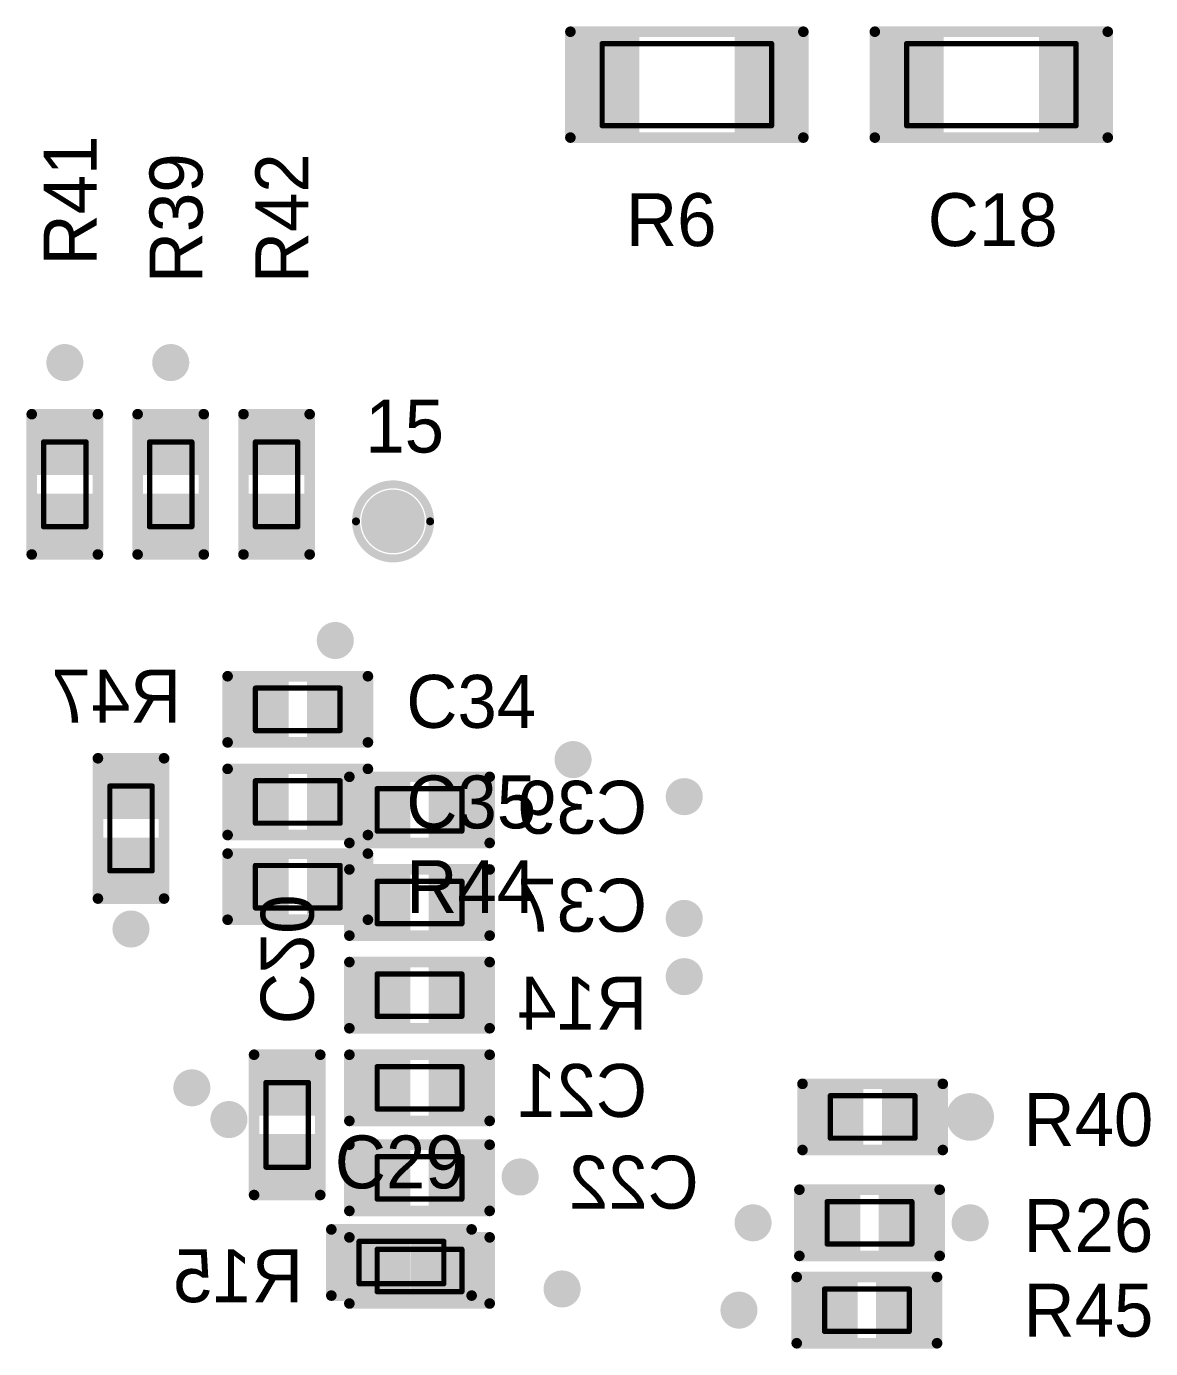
# Model space of a CAD drawing. Header units: millimetres. Extents: x 401 to 511, y 209 to 411.
# Drawn here: x 441.63 to 462.86, y 302.32 to 327.3 of the extents above; entities that cross this region are included whole.
import ezdxf

# ---------------------------------------------------------------- set-up
doc = ezdxf.new("R2010")
doc.units = ezdxf.units.MM
for name, color, linetype in [('BottomOverlay', 54, 'Continuous'), ('BottomSolder', 6, 'Continuous'), ('Mechanical1', 6, 'Continuous'), ('Mechanical2', 216, 'Continuous'), ('MultiLayer', 9, 'Continuous'), ('TopOverlay', 2, 'Continuous'), ('TopSolder', 216, 'Continuous')]:
    doc.layers.add(name, color=color, linetype=linetype)

msp = doc.modelspace()

# ---------------------------------------------------------------- linework, layer by layer
at = {"layer": 'BottomOverlay', "const_width": 0.2}
for points in [[(442.975, 313.473), (444.225, 313.473)], [(442.975, 310.823), (442.975, 313.473)], [(444.225, 310.823), (444.225, 313.473)], [(447.725, 313.123), (450.375, 313.123)], [(447.725, 311.873), (447.725, 313.123)], [(450.375, 311.873), (450.375, 313.123)], [(447.725, 311.873), (450.375, 311.873)], [(447.725, 311.373), (450.375, 311.373)], [(447.725, 310.123), (447.725, 311.373)], [(450.375, 310.123), (450.375, 311.373)], [(442.975, 310.823), (444.225, 310.823)], [(447.725, 310.123), (450.375, 310.123)], [(447.725, 308.373), (447.725, 309.623)], [(447.725, 309.623), (450.375, 309.623)], [(450.375, 308.373), (450.375, 309.623)], [(447.725, 308.373), (450.375, 308.373)], [(445.925, 305.223), (445.925, 307.873)], [(445.925, 307.873), (447.175, 307.873)], [(447.175, 305.223), (447.175, 307.873)], [(447.725, 307.873), (450.375, 307.873)], [(447.725, 306.623), (447.725, 307.873)], [(450.375, 306.623), (450.375, 307.873)], [(447.725, 306.623), (450.375, 306.623)], [(447.725, 306.173), (450.375, 306.173)], [(447.725, 304.923), (447.725, 306.173)], [(450.375, 304.923), (450.375, 306.173)], [(445.925, 305.223), (447.175, 305.223)], [(447.725, 304.923), (450.375, 304.923)], [(447.725, 303.173), (447.725, 304.423)], [(447.725, 304.423), (450.375, 304.423)], [(450.375, 303.173), (450.375, 304.423)], [(447.725, 303.173), (450.375, 303.173)]]:
    msp.add_lwpolyline(points, dxfattribs=at)
at = {"layer": 'BottomOverlay', "const_width": 0.1}
for points in [[(442.925, 313.473, 1), (443.025, 313.473, 1)], [(442.925, 313.473, 1), (443.025, 313.473, 1)], [(444.175, 313.473, 1), (444.275, 313.473, 1)], [(444.175, 313.473, 1), (444.275, 313.473, 1)], [(447.675, 313.123, 1), (447.775, 313.123, 1)], [(447.675, 313.123, 1), (447.775, 313.123, 1)], [(450.325, 313.123, 1), (450.425, 313.123, 1)], [(450.325, 313.123, 1), (450.425, 313.123, 1)], [(447.675, 311.873, 1), (447.775, 311.873, 1)], [(447.675, 311.873, 1), (447.775, 311.873, 1)], [(450.325, 311.873, 1), (450.425, 311.873, 1)], [(450.325, 311.873, 1), (450.425, 311.873, 1)], [(447.675, 311.373, 1), (447.775, 311.373, 1)], [(447.675, 311.373, 1), (447.775, 311.373, 1)], [(450.325, 311.373, 1), (450.425, 311.373, 1)], [(450.325, 311.373, 1), (450.425, 311.373, 1)], [(442.925, 310.823, 1), (443.025, 310.823, 1)], [(442.925, 310.823, 1), (443.025, 310.823, 1)], [(444.175, 310.823, 1), (444.275, 310.823, 1)], [(444.175, 310.823, 1), (444.275, 310.823, 1)], [(447.675, 310.123, 1), (447.775, 310.123, 1)], [(447.675, 310.123, 1), (447.775, 310.123, 1)], [(450.325, 310.123, 1), (450.425, 310.123, 1)], [(450.325, 310.123, 1), (450.425, 310.123, 1)], [(447.675, 309.623, 1), (447.775, 309.623, 1)], [(447.675, 309.623, 1), (447.775, 309.623, 1)], [(450.325, 309.623, 1), (450.425, 309.623, 1)], [(450.325, 309.623, 1), (450.425, 309.623, 1)], [(447.675, 308.373, 1), (447.775, 308.373, 1)], [(447.675, 308.373, 1), (447.775, 308.373, 1)], [(450.325, 308.373, 1), (450.425, 308.373, 1)], [(450.325, 308.373, 1), (450.425, 308.373, 1)], [(445.875, 307.873, 1), (445.975, 307.873, 1)], [(445.875, 307.873, 1), (445.975, 307.873, 1)], [(447.125, 307.873, 1), (447.225, 307.873, 1)], [(447.125, 307.873, 1), (447.225, 307.873, 1)], [(447.675, 307.873, 1), (447.775, 307.873, 1)], [(447.675, 307.873, 1), (447.775, 307.873, 1)], [(450.325, 307.873, 1), (450.425, 307.873, 1)], [(450.325, 307.873, 1), (450.425, 307.873, 1)], [(447.675, 306.623, 1), (447.775, 306.623, 1)], [(447.675, 306.623, 1), (447.775, 306.623, 1)], [(450.325, 306.623, 1), (450.425, 306.623, 1)], [(450.325, 306.623, 1), (450.425, 306.623, 1)], [(447.675, 306.173, 1), (447.775, 306.173, 1)], [(447.675, 306.173, 1), (447.775, 306.173, 1)], [(450.325, 306.173, 1), (450.425, 306.173, 1)], [(450.325, 306.173, 1), (450.425, 306.173, 1)], [(445.875, 305.223, 1), (445.975, 305.223, 1)], [(445.875, 305.223, 1), (445.975, 305.223, 1)], [(447.125, 305.223, 1), (447.225, 305.223, 1)], [(447.125, 305.223, 1), (447.225, 305.223, 1)], [(447.675, 304.923, 1), (447.775, 304.923, 1)], [(447.675, 304.923, 1), (447.775, 304.923, 1)], [(450.325, 304.923, 1), (450.425, 304.923, 1)], [(450.325, 304.923, 1), (450.425, 304.923, 1)], [(447.675, 304.423, 1), (447.775, 304.423, 1)], [(447.675, 304.423, 1), (447.775, 304.423, 1)], [(450.325, 304.423, 1), (450.425, 304.423, 1)], [(450.325, 304.423, 1), (450.425, 304.423, 1)], [(447.675, 303.173, 1), (447.775, 303.173, 1)], [(447.675, 303.173, 1), (447.775, 303.173, 1)], [(450.325, 303.173, 1), (450.425, 303.173, 1)], [(450.325, 303.173, 1), (450.425, 303.173, 1)]]:
    msp.add_lwpolyline(points, format="xyb", close=True, dxfattribs=at)
at = {"layer": 'BottomSolder'}
for points, const_width in [([(442.175, 320.948, 1), (442.525, 320.948, 1)], 0.35), ([(444.175, 320.948, 1), (444.525, 320.948, 1)], 0.35), ([(447.284, 315.698, 1), (447.634, 315.698, 1)], 0.35), ([(451.775, 313.448, 1), (452.125, 313.448, 1)], 0.35), ([(453.875, 312.748, 1), (454.225, 312.748, 1)], 0.35), ([(453.875, 310.448, 1), (454.225, 310.448, 1)], 0.35), ([(443.425, 310.248, 1), (443.775, 310.248, 1)], 0.35), ([(453.875, 309.348, 1), (454.225, 309.348, 1)], 0.35), ([(444.575, 307.248, 1), (444.925, 307.248, 1)], 0.35), ([(445.275, 306.648, 1), (445.625, 306.648, 1)], 0.35), ([(459.225, 306.698, 1), (459.675, 306.698, 1)], 0.45), ([(450.775, 305.564, 1), (451.125, 305.564, 1)], 0.35), ([(455.175, 304.698, 1), (455.525, 304.698, 1)], 0.35), ([(459.275, 304.698, 1), (459.625, 304.698, 1)], 0.35), ([(451.568, 303.448, 1), (451.918, 303.448, 1)], 0.35), ([(454.909, 303.048, 1), (455.259, 303.048, 1)], 0.35)]:
    msp.add_lwpolyline(points, format="xyb", close=True, dxfattribs=dict(at, const_width=const_width))
for points in [[(444.125, 313.373), (443.075, 313.373), (444.125, 312.323), (443.075, 312.323)], [(448.875, 311.973), (448.875, 313.023), (447.825, 311.973), (447.825, 313.023)], [(450.275, 311.973), (450.275, 313.023), (449.225, 311.973), (449.225, 313.023)], [(444.125, 311.973), (443.075, 311.973), (444.125, 310.923), (443.075, 310.923)], [(448.875, 310.223), (448.875, 311.273), (447.825, 310.223), (447.825, 311.273)], [(450.275, 310.223), (450.275, 311.273), (449.225, 310.223), (449.225, 311.273)], [(448.875, 308.473), (448.875, 309.523), (447.825, 308.473), (447.825, 309.523)], [(450.275, 308.473), (450.275, 309.523), (449.225, 308.473), (449.225, 309.523)], [(446.025, 306.723), (447.075, 306.723), (446.025, 307.773), (447.075, 307.773)], [(447.825, 307.773), (447.825, 306.723), (448.875, 307.773), (448.875, 306.723)], [(449.225, 307.773), (449.225, 306.723), (450.275, 307.773), (450.275, 306.723)], [(446.025, 305.323), (447.075, 305.323), (446.025, 306.373), (447.075, 306.373)], [(447.825, 306.073), (447.825, 305.023), (448.875, 306.073), (448.875, 305.023)], [(449.225, 306.073), (449.225, 305.023), (450.275, 306.073), (450.275, 305.023)], [(448.875, 303.273), (448.875, 304.323), (447.825, 303.273), (447.825, 304.323)], [(450.275, 303.273), (450.275, 304.323), (449.225, 303.273), (449.225, 304.323)]]:
    msp.add_solid(points, dxfattribs=at)
at = {"layer": 'Mechanical1', "const_width": 0.1}
for points in [[(452.5, 326.973), (455.7, 326.973)], [(452.5, 325.423), (452.5, 326.973)], [(455.7, 325.423), (455.7, 326.973)], [(458.25, 325.423), (458.25, 326.973)], [(458.25, 326.973), (461.45, 326.973)], [(461.45, 325.423), (461.45, 326.973)], [(452.5, 325.423), (455.7, 325.423)], [(458.25, 325.423), (461.45, 325.423)], [(441.95, 319.448), (442.75, 319.448)], [(441.95, 317.848), (441.95, 319.448)], [(442.75, 317.848), (442.75, 319.448)], [(443.95, 319.448), (444.75, 319.448)], [(443.95, 317.848), (443.95, 319.448)], [(444.75, 317.848), (444.75, 319.448)], [(445.95, 319.448), (446.75, 319.448)], [(445.95, 317.848), (445.95, 319.448)], [(446.75, 317.848), (446.75, 319.448)], [(441.95, 317.848), (442.75, 317.848)], [(443.95, 317.848), (444.75, 317.848)], [(445.95, 317.848), (446.75, 317.848)], [(445.95, 314.798), (447.55, 314.798)], [(445.95, 313.997), (445.95, 314.798)], [(447.55, 313.997), (447.55, 314.798)], [(445.95, 313.997), (447.55, 313.997)], [(445.95, 313.048), (447.55, 313.048)], [(445.95, 312.247), (445.95, 313.048)], [(447.55, 312.247), (447.55, 313.048)], [(445.95, 312.247), (447.55, 312.247)], [(445.95, 310.647), (445.95, 311.448)], [(445.95, 311.448), (447.55, 311.448)], [(447.55, 310.647), (447.55, 311.448)], [(445.95, 310.647), (447.55, 310.647)], [(456.809, 306.297), (456.809, 307.098)], [(456.809, 307.098), (458.409, 307.098)], [(458.409, 306.297), (458.409, 307.098)], [(456.809, 306.297), (458.409, 306.297)], [(456.75, 304.298), (456.75, 305.098)], [(456.75, 305.098), (458.35, 305.098)], [(458.35, 304.298), (458.35, 305.098)], [(447.909, 304.348), (449.509, 304.348)], [(447.909, 303.547), (447.909, 304.348)], [(449.509, 303.547), (449.509, 304.348)], [(456.75, 304.298), (458.35, 304.298)], [(447.909, 303.547), (449.509, 303.547)], [(456.7, 302.647), (456.7, 303.448)], [(456.7, 303.448), (458.3, 303.448)], [(458.3, 302.647), (458.3, 303.448)], [(456.7, 302.647), (458.3, 302.647)]]:
    msp.add_lwpolyline(points, dxfattribs=at)
at = {"layer": 'Mechanical1', "const_width": 0.05}
for points in [[(452.475, 326.973, 1), (452.525, 326.973, 1)], [(452.475, 326.973, 1), (452.525, 326.973, 1)], [(455.675, 326.973, 1), (455.725, 326.973, 1)], [(455.675, 326.973, 1), (455.725, 326.973, 1)], [(458.225, 326.973, 1), (458.275, 326.973, 1)], [(458.225, 326.973, 1), (458.275, 326.973, 1)], [(461.425, 326.973, 1), (461.475, 326.973, 1)], [(461.425, 326.973, 1), (461.475, 326.973, 1)], [(452.475, 325.423, 1), (452.525, 325.423, 1)], [(452.475, 325.423, 1), (452.525, 325.423, 1)], [(455.675, 325.423, 1), (455.725, 325.423, 1)], [(455.675, 325.423, 1), (455.725, 325.423, 1)], [(458.225, 325.423, 1), (458.275, 325.423, 1)], [(458.225, 325.423, 1), (458.275, 325.423, 1)], [(461.425, 325.423, 1), (461.475, 325.423, 1)], [(461.425, 325.423, 1), (461.475, 325.423, 1)], [(441.925, 319.448, 1), (441.975, 319.448, 1)], [(441.925, 319.448, 1), (441.975, 319.448, 1)], [(442.725, 319.448, 1), (442.775, 319.448, 1)], [(442.725, 319.448, 1), (442.775, 319.448, 1)], [(443.925, 319.448, 1), (443.975, 319.448, 1)], [(443.925, 319.448, 1), (443.975, 319.448, 1)], [(444.725, 319.448, 1), (444.775, 319.448, 1)], [(444.725, 319.448, 1), (444.775, 319.448, 1)], [(445.925, 319.448, 1), (445.975, 319.448, 1)], [(445.925, 319.448, 1), (445.975, 319.448, 1)], [(446.725, 319.448, 1), (446.775, 319.448, 1)], [(446.725, 319.448, 1), (446.775, 319.448, 1)], [(441.925, 317.848, 1), (441.975, 317.848, 1)], [(441.925, 317.848, 1), (441.975, 317.848, 1)], [(442.725, 317.848, 1), (442.775, 317.848, 1)], [(442.725, 317.848, 1), (442.775, 317.848, 1)], [(443.925, 317.848, 1), (443.975, 317.848, 1)], [(443.925, 317.848, 1), (443.975, 317.848, 1)], [(444.725, 317.848, 1), (444.775, 317.848, 1)], [(444.725, 317.848, 1), (444.775, 317.848, 1)], [(445.925, 317.848, 1), (445.975, 317.848, 1)], [(445.925, 317.848, 1), (445.975, 317.848, 1)], [(446.725, 317.848, 1), (446.775, 317.848, 1)], [(446.725, 317.848, 1), (446.775, 317.848, 1)], [(445.925, 314.798, 1), (445.975, 314.798, 1)], [(445.925, 314.798, 1), (445.975, 314.798, 1)], [(447.525, 314.798, 1), (447.575, 314.798, 1)], [(447.525, 314.798, 1), (447.575, 314.798, 1)], [(445.925, 313.997, 1), (445.975, 313.997, 1)], [(445.925, 313.997, 1), (445.975, 313.997, 1)], [(447.525, 313.997, 1), (447.575, 313.997, 1)], [(447.525, 313.997, 1), (447.575, 313.997, 1)], [(445.925, 313.048, 1), (445.975, 313.048, 1)], [(445.925, 313.048, 1), (445.975, 313.048, 1)], [(447.525, 313.048, 1), (447.575, 313.048, 1)], [(447.525, 313.048, 1), (447.575, 313.048, 1)], [(445.925, 312.247, 1), (445.975, 312.247, 1)], [(445.925, 312.247, 1), (445.975, 312.247, 1)], [(447.525, 312.247, 1), (447.575, 312.247, 1)], [(447.525, 312.247, 1), (447.575, 312.247, 1)], [(445.925, 311.448, 1), (445.975, 311.448, 1)], [(445.925, 311.448, 1), (445.975, 311.448, 1)], [(447.525, 311.448, 1), (447.575, 311.448, 1)], [(447.525, 311.448, 1), (447.575, 311.448, 1)], [(445.925, 310.647, 1), (445.975, 310.647, 1)], [(445.925, 310.647, 1), (445.975, 310.647, 1)], [(447.525, 310.647, 1), (447.575, 310.647, 1)], [(447.525, 310.647, 1), (447.575, 310.647, 1)], [(456.784, 307.098, 1), (456.834, 307.098, 1)], [(456.784, 307.098, 1), (456.834, 307.098, 1)], [(458.384, 307.098, 1), (458.434, 307.098, 1)], [(458.384, 307.098, 1), (458.434, 307.098, 1)], [(456.784, 306.297, 1), (456.834, 306.297, 1)], [(456.784, 306.297, 1), (456.834, 306.297, 1)], [(458.384, 306.297, 1), (458.434, 306.297, 1)], [(458.384, 306.297, 1), (458.434, 306.297, 1)], [(456.725, 305.098, 1), (456.775, 305.098, 1)], [(456.725, 305.098, 1), (456.775, 305.098, 1)], [(458.325, 305.098, 1), (458.375, 305.098, 1)], [(458.325, 305.098, 1), (458.375, 305.098, 1)], [(447.884, 304.348, 1), (447.934, 304.348, 1)], [(447.884, 304.348, 1), (447.934, 304.348, 1)], [(449.484, 304.348, 1), (449.534, 304.348, 1)], [(449.484, 304.348, 1), (449.534, 304.348, 1)], [(456.725, 304.298, 1), (456.775, 304.298, 1)], [(456.725, 304.298, 1), (456.775, 304.298, 1)], [(458.325, 304.298, 1), (458.375, 304.298, 1)], [(458.325, 304.298, 1), (458.375, 304.298, 1)], [(447.884, 303.547, 1), (447.934, 303.547, 1)], [(447.884, 303.547, 1), (447.934, 303.547, 1)], [(449.484, 303.547, 1), (449.534, 303.547, 1)], [(449.484, 303.547, 1), (449.534, 303.547, 1)], [(456.675, 303.448, 1), (456.725, 303.448, 1)], [(456.675, 303.448, 1), (456.725, 303.448, 1)], [(458.275, 303.448, 1), (458.325, 303.448, 1)], [(458.275, 303.448, 1), (458.325, 303.448, 1)], [(456.675, 302.647, 1), (456.725, 302.647, 1)], [(456.675, 302.647, 1), (456.725, 302.647, 1)], [(458.275, 302.647, 1), (458.325, 302.647, 1)], [(458.275, 302.647, 1), (458.325, 302.647, 1)]]:
    msp.add_lwpolyline(points, format="xyb", close=True, dxfattribs=at)
at = {"layer": 'Mechanical2', "const_width": 0.1}
for points in [[(443.2, 312.948), (444, 312.948)], [(443.2, 311.348), (443.2, 312.948)], [(444, 311.348), (444, 312.948)], [(448.25, 312.898), (449.85, 312.898)], [(448.25, 312.098), (448.25, 312.898)], [(449.85, 312.098), (449.85, 312.898)], [(448.25, 312.098), (449.85, 312.098)], [(443.2, 311.348), (444, 311.348)], [(448.25, 311.148), (449.85, 311.148)], [(448.25, 310.348), (448.25, 311.148)], [(449.85, 310.348), (449.85, 311.148)], [(448.25, 310.348), (449.85, 310.348)], [(448.25, 308.598), (448.25, 309.398)], [(448.25, 309.398), (449.85, 309.398)], [(449.85, 308.598), (449.85, 309.398)], [(448.25, 308.598), (449.85, 308.598)], [(448.25, 307.648), (449.85, 307.648)], [(448.25, 306.847), (448.25, 307.648)], [(449.85, 306.847), (449.85, 307.648)], [(446.15, 305.748), (446.15, 307.348)], [(446.15, 307.348), (446.95, 307.348)], [(446.95, 305.748), (446.95, 307.348)], [(448.25, 306.847), (449.85, 306.847)], [(448.25, 305.948), (449.85, 305.948)], [(448.25, 305.147), (448.25, 305.948)], [(449.85, 305.147), (449.85, 305.948)], [(446.15, 305.748), (446.95, 305.748)], [(448.25, 305.147), (449.85, 305.147)], [(448.25, 303.398), (448.25, 304.198)], [(448.25, 304.198), (449.85, 304.198)], [(449.85, 303.398), (449.85, 304.198)], [(448.25, 303.398), (449.85, 303.398)]]:
    msp.add_lwpolyline(points, dxfattribs=at)
at = {"layer": 'Mechanical2', "const_width": 0.05}
for points in [[(443.175, 312.948, 1), (443.225, 312.948, 1)], [(443.175, 312.948, 1), (443.225, 312.948, 1)], [(443.975, 312.948, 1), (444.025, 312.948, 1)], [(443.975, 312.948, 1), (444.025, 312.948, 1)], [(448.225, 312.898, 1), (448.275, 312.898, 1)], [(448.225, 312.898, 1), (448.275, 312.898, 1)], [(449.825, 312.898, 1), (449.875, 312.898, 1)], [(449.825, 312.898, 1), (449.875, 312.898, 1)], [(448.225, 312.098, 1), (448.275, 312.098, 1)], [(448.225, 312.098, 1), (448.275, 312.098, 1)], [(449.825, 312.098, 1), (449.875, 312.098, 1)], [(449.825, 312.098, 1), (449.875, 312.098, 1)], [(443.175, 311.348, 1), (443.225, 311.348, 1)], [(443.175, 311.348, 1), (443.225, 311.348, 1)], [(443.975, 311.348, 1), (444.025, 311.348, 1)], [(443.975, 311.348, 1), (444.025, 311.348, 1)], [(448.225, 311.148, 1), (448.275, 311.148, 1)], [(448.225, 311.148, 1), (448.275, 311.148, 1)], [(449.825, 311.148, 1), (449.875, 311.148, 1)], [(449.825, 311.148, 1), (449.875, 311.148, 1)], [(448.225, 310.348, 1), (448.275, 310.348, 1)], [(448.225, 310.348, 1), (448.275, 310.348, 1)], [(449.825, 310.348, 1), (449.875, 310.348, 1)], [(449.825, 310.348, 1), (449.875, 310.348, 1)], [(448.225, 309.398, 1), (448.275, 309.398, 1)], [(448.225, 309.398, 1), (448.275, 309.398, 1)], [(449.825, 309.398, 1), (449.875, 309.398, 1)], [(449.825, 309.398, 1), (449.875, 309.398, 1)], [(448.225, 308.598, 1), (448.275, 308.598, 1)], [(448.225, 308.598, 1), (448.275, 308.598, 1)], [(449.825, 308.598, 1), (449.875, 308.598, 1)], [(449.825, 308.598, 1), (449.875, 308.598, 1)], [(448.225, 307.648, 1), (448.275, 307.648, 1)], [(448.225, 307.648, 1), (448.275, 307.648, 1)], [(449.825, 307.648, 1), (449.875, 307.648, 1)], [(449.825, 307.648, 1), (449.875, 307.648, 1)], [(446.125, 307.348, 1), (446.175, 307.348, 1)], [(446.125, 307.348, 1), (446.175, 307.348, 1)], [(446.925, 307.348, 1), (446.975, 307.348, 1)], [(446.925, 307.348, 1), (446.975, 307.348, 1)], [(448.225, 306.847, 1), (448.275, 306.847, 1)], [(448.225, 306.847, 1), (448.275, 306.847, 1)], [(449.825, 306.847, 1), (449.875, 306.847, 1)], [(449.825, 306.847, 1), (449.875, 306.847, 1)], [(448.225, 305.948, 1), (448.275, 305.948, 1)], [(448.225, 305.948, 1), (448.275, 305.948, 1)], [(449.825, 305.948, 1), (449.875, 305.948, 1)], [(449.825, 305.948, 1), (449.875, 305.948, 1)], [(446.125, 305.748, 1), (446.175, 305.748, 1)], [(446.125, 305.748, 1), (446.175, 305.748, 1)], [(446.925, 305.748, 1), (446.975, 305.748, 1)], [(446.925, 305.748, 1), (446.975, 305.748, 1)], [(448.225, 305.147, 1), (448.275, 305.147, 1)], [(448.225, 305.147, 1), (448.275, 305.147, 1)], [(449.825, 305.147, 1), (449.875, 305.147, 1)], [(449.825, 305.147, 1), (449.875, 305.147, 1)], [(448.225, 304.198, 1), (448.275, 304.198, 1)], [(448.225, 304.198, 1), (448.275, 304.198, 1)], [(449.825, 304.198, 1), (449.875, 304.198, 1)], [(449.825, 304.198, 1), (449.875, 304.198, 1)], [(448.225, 303.398, 1), (448.275, 303.398, 1)], [(448.225, 303.398, 1), (448.275, 303.398, 1)], [(449.825, 303.398, 1), (449.875, 303.398, 1)], [(449.825, 303.398, 1), (449.875, 303.398, 1)]]:
    msp.add_lwpolyline(points, format="xyb", close=True, dxfattribs=at)
at = {"layer": 'MultiLayer', "const_width": 0.35}
for points in [[(442.175, 320.948, 1), (442.525, 320.948, 1)], [(444.175, 320.948, 1), (444.525, 320.948, 1)], [(447.284, 315.698, 1), (447.634, 315.698, 1)], [(451.775, 313.448, 1), (452.125, 313.448, 1)], [(453.875, 312.748, 1), (454.225, 312.748, 1)], [(453.875, 310.448, 1), (454.225, 310.448, 1)], [(443.425, 310.248, 1), (443.775, 310.248, 1)], [(453.875, 309.348, 1), (454.225, 309.348, 1)], [(444.575, 307.248, 1), (444.925, 307.248, 1)], [(445.275, 306.648, 1), (445.625, 306.648, 1)], [(459.275, 306.698, 1), (459.625, 306.698, 1)], [(450.775, 305.564, 1), (451.125, 305.564, 1)], [(455.175, 304.698, 1), (455.525, 304.698, 1)], [(459.275, 304.698, 1), (459.625, 304.698, 1)], [(451.568, 303.448, 1), (451.918, 303.448, 1)], [(454.909, 303.048, 1), (455.259, 303.048, 1)]]:
    msp.add_lwpolyline(points, format="xyb", close=True, dxfattribs=at)
at = {"layer": 'TopOverlay', "const_width": 0.2}
for points in [[(451.9, 327.198), (456.3, 327.198)], [(451.9, 325.198), (451.9, 327.198)], [(456.3, 325.198), (456.3, 327.198)], [(457.65, 325.198), (457.65, 327.198)], [(457.65, 327.198), (462.05, 327.198)], [(462.05, 325.198), (462.05, 327.198)], [(451.9, 325.198), (456.3, 325.198)], [(457.65, 325.198), (462.05, 325.198)], [(441.725, 319.973), (442.975, 319.973)], [(441.725, 317.323), (441.725, 319.973)], [(442.975, 317.323), (442.975, 319.973)], [(443.725, 319.973), (444.975, 319.973)], [(443.725, 317.323), (443.725, 319.973)], [(444.975, 317.323), (444.975, 319.973)], [(445.725, 319.973), (446.975, 319.973)], [(445.725, 317.323), (445.725, 319.973)], [(446.975, 317.323), (446.975, 319.973)], [(441.725, 317.323), (442.975, 317.323)], [(443.725, 317.323), (444.975, 317.323)], [(445.725, 317.323), (446.975, 317.323)], [(445.425, 315.023), (448.075, 315.023)], [(445.425, 313.773), (445.425, 315.023)], [(448.075, 313.773), (448.075, 315.023)], [(445.425, 313.773), (448.075, 313.773)], [(445.425, 313.273), (448.075, 313.273)], [(445.425, 312.023), (445.425, 313.273)], [(448.075, 312.023), (448.075, 313.273)], [(445.425, 312.023), (448.075, 312.023)], [(445.425, 310.423), (445.425, 311.673)], [(445.425, 311.673), (448.075, 311.673)], [(448.075, 310.423), (448.075, 311.673)], [(445.425, 310.423), (448.075, 310.423)], [(456.284, 306.073), (456.284, 307.323)], [(456.284, 307.323), (458.934, 307.323)], [(458.934, 306.073), (458.934, 307.323)], [(456.284, 306.073), (458.934, 306.073)], [(456.225, 304.073), (456.225, 305.323)], [(456.225, 305.323), (458.875, 305.323)], [(458.875, 304.073), (458.875, 305.323)], [(447.384, 304.573), (450.034, 304.573)], [(447.384, 303.323), (447.384, 304.573)], [(450.034, 303.323), (450.034, 304.573)], [(456.225, 304.073), (458.875, 304.073)], [(456.175, 302.423), (456.175, 303.673)], [(456.175, 303.673), (458.825, 303.673)], [(458.825, 302.423), (458.825, 303.673)], [(447.384, 303.323), (450.034, 303.323)], [(456.175, 302.423), (458.825, 302.423)]]:
    msp.add_lwpolyline(points, dxfattribs=at)
at = {"layer": 'TopOverlay'}
for points, const_width in [([(451.85, 327.198, 1), (451.95, 327.198, 1)], 0.1), ([(451.85, 327.198, 1), (451.95, 327.198, 1)], 0.1), ([(456.25, 327.198, 1), (456.35, 327.198, 1)], 0.1), ([(456.25, 327.198, 1), (456.35, 327.198, 1)], 0.1), ([(457.6, 327.198, 1), (457.7, 327.198, 1)], 0.1), ([(457.6, 327.198, 1), (457.7, 327.198, 1)], 0.1), ([(462, 327.198, 1), (462.1, 327.198, 1)], 0.1), ([(462, 327.198, 1), (462.1, 327.198, 1)], 0.1), ([(451.85, 325.198, 1), (451.95, 325.198, 1)], 0.1), ([(451.85, 325.198, 1), (451.95, 325.198, 1)], 0.1), ([(456.25, 325.198, 1), (456.35, 325.198, 1)], 0.1), ([(456.25, 325.198, 1), (456.35, 325.198, 1)], 0.1), ([(457.6, 325.198, 1), (457.7, 325.198, 1)], 0.1), ([(457.6, 325.198, 1), (457.7, 325.198, 1)], 0.1), ([(462, 325.198, 1), (462.1, 325.198, 1)], 0.1), ([(462, 325.198, 1), (462.1, 325.198, 1)], 0.1), ([(441.675, 319.973, 1), (441.775, 319.973, 1)], 0.1), ([(441.675, 319.973, 1), (441.775, 319.973, 1)], 0.1), ([(442.925, 319.973, 1), (443.025, 319.973, 1)], 0.1), ([(442.925, 319.973, 1), (443.025, 319.973, 1)], 0.1), ([(443.675, 319.973, 1), (443.775, 319.973, 1)], 0.1), ([(443.675, 319.973, 1), (443.775, 319.973, 1)], 0.1), ([(444.925, 319.973, 1), (445.025, 319.973, 1)], 0.1), ([(444.925, 319.973, 1), (445.025, 319.973, 1)], 0.1), ([(445.675, 319.973, 1), (445.775, 319.973, 1)], 0.1), ([(445.675, 319.973, 1), (445.775, 319.973, 1)], 0.1), ([(446.925, 319.973, 1), (447.025, 319.973, 1)], 0.1), ([(446.925, 319.973, 1), (447.025, 319.973, 1)], 0.1), ([(449.25, 317.948, 1), (447.85, 317.948, 1)], 0.15), ([(447.812, 317.948, 1), (447.887, 317.948, 1)], 0.075), ([(449.213, 317.948, 1), (449.288, 317.948, 1)], 0.075), ([(441.675, 317.323, 1), (441.775, 317.323, 1)], 0.1), ([(441.675, 317.323, 1), (441.775, 317.323, 1)], 0.1), ([(442.925, 317.323, 1), (443.025, 317.323, 1)], 0.1), ([(442.925, 317.323, 1), (443.025, 317.323, 1)], 0.1), ([(443.675, 317.323, 1), (443.775, 317.323, 1)], 0.1), ([(443.675, 317.323, 1), (443.775, 317.323, 1)], 0.1), ([(444.925, 317.323, 1), (445.025, 317.323, 1)], 0.1), ([(444.925, 317.323, 1), (445.025, 317.323, 1)], 0.1), ([(445.675, 317.323, 1), (445.775, 317.323, 1)], 0.1), ([(445.675, 317.323, 1), (445.775, 317.323, 1)], 0.1), ([(446.925, 317.323, 1), (447.025, 317.323, 1)], 0.1), ([(446.925, 317.323, 1), (447.025, 317.323, 1)], 0.1), ([(445.375, 315.023, 1), (445.475, 315.023, 1)], 0.1), ([(445.375, 315.023, 1), (445.475, 315.023, 1)], 0.1), ([(448.025, 315.023, 1), (448.125, 315.023, 1)], 0.1), ([(448.025, 315.023, 1), (448.125, 315.023, 1)], 0.1), ([(445.375, 313.773, 1), (445.475, 313.773, 1)], 0.1), ([(445.375, 313.773, 1), (445.475, 313.773, 1)], 0.1), ([(448.025, 313.773, 1), (448.125, 313.773, 1)], 0.1), ([(448.025, 313.773, 1), (448.125, 313.773, 1)], 0.1), ([(445.375, 313.273, 1), (445.475, 313.273, 1)], 0.1), ([(445.375, 313.273, 1), (445.475, 313.273, 1)], 0.1), ([(448.025, 313.273, 1), (448.125, 313.273, 1)], 0.1), ([(448.025, 313.273, 1), (448.125, 313.273, 1)], 0.1), ([(445.375, 312.023, 1), (445.475, 312.023, 1)], 0.1), ([(445.375, 312.023, 1), (445.475, 312.023, 1)], 0.1), ([(448.025, 312.023, 1), (448.125, 312.023, 1)], 0.1), ([(448.025, 312.023, 1), (448.125, 312.023, 1)], 0.1), ([(445.375, 311.673, 1), (445.475, 311.673, 1)], 0.1), ([(445.375, 311.673, 1), (445.475, 311.673, 1)], 0.1), ([(448.025, 311.673, 1), (448.125, 311.673, 1)], 0.1), ([(448.025, 311.673, 1), (448.125, 311.673, 1)], 0.1), ([(445.375, 310.423, 1), (445.475, 310.423, 1)], 0.1), ([(445.375, 310.423, 1), (445.475, 310.423, 1)], 0.1), ([(448.025, 310.423, 1), (448.125, 310.423, 1)], 0.1), ([(448.025, 310.423, 1), (448.125, 310.423, 1)], 0.1), ([(456.234, 307.323, 1), (456.334, 307.323, 1)], 0.1), ([(456.234, 307.323, 1), (456.334, 307.323, 1)], 0.1), ([(458.884, 307.323, 1), (458.984, 307.323, 1)], 0.1), ([(458.884, 307.323, 1), (458.984, 307.323, 1)], 0.1), ([(456.234, 306.073, 1), (456.334, 306.073, 1)], 0.1), ([(456.234, 306.073, 1), (456.334, 306.073, 1)], 0.1), ([(458.884, 306.073, 1), (458.984, 306.073, 1)], 0.1), ([(458.884, 306.073, 1), (458.984, 306.073, 1)], 0.1), ([(456.175, 305.323, 1), (456.275, 305.323, 1)], 0.1), ([(456.175, 305.323, 1), (456.275, 305.323, 1)], 0.1), ([(458.825, 305.323, 1), (458.925, 305.323, 1)], 0.1), ([(458.825, 305.323, 1), (458.925, 305.323, 1)], 0.1), ([(447.334, 304.573, 1), (447.434, 304.573, 1)], 0.1), ([(447.334, 304.573, 1), (447.434, 304.573, 1)], 0.1), ([(449.984, 304.573, 1), (450.084, 304.573, 1)], 0.1), ([(449.984, 304.573, 1), (450.084, 304.573, 1)], 0.1), ([(456.175, 304.073, 1), (456.275, 304.073, 1)], 0.1), ([(456.175, 304.073, 1), (456.275, 304.073, 1)], 0.1), ([(458.825, 304.073, 1), (458.925, 304.073, 1)], 0.1), ([(458.825, 304.073, 1), (458.925, 304.073, 1)], 0.1), ([(456.125, 303.673, 1), (456.225, 303.673, 1)], 0.1), ([(456.125, 303.673, 1), (456.225, 303.673, 1)], 0.1), ([(458.775, 303.673, 1), (458.875, 303.673, 1)], 0.1), ([(458.775, 303.673, 1), (458.875, 303.673, 1)], 0.1), ([(447.334, 303.323, 1), (447.434, 303.323, 1)], 0.1), ([(447.334, 303.323, 1), (447.434, 303.323, 1)], 0.1), ([(449.984, 303.323, 1), (450.084, 303.323, 1)], 0.1), ([(449.984, 303.323, 1), (450.084, 303.323, 1)], 0.1), ([(456.125, 302.423, 1), (456.225, 302.423, 1)], 0.1), ([(456.125, 302.423, 1), (456.225, 302.423, 1)], 0.1), ([(458.775, 302.423, 1), (458.875, 302.423, 1)], 0.1), ([(458.775, 302.423, 1), (458.875, 302.423, 1)], 0.1)]:
    msp.add_lwpolyline(points, format="xyb", close=True, dxfattribs=dict(at, const_width=const_width))
at = {"layer": 'TopSolder'}
for points, const_width in [([(442.175, 320.948, 1), (442.525, 320.948, 1)], 0.35), ([(444.175, 320.948, 1), (444.525, 320.948, 1)], 0.35), ([(448.25, 317.948, 1), (448.85, 317.948, 1)], 0.6), ([(447.284, 315.698, 1), (447.634, 315.698, 1)], 0.35), ([(451.775, 313.448, 1), (452.125, 313.448, 1)], 0.35), ([(453.875, 312.748, 1), (454.225, 312.748, 1)], 0.35), ([(453.875, 310.448, 1), (454.225, 310.448, 1)], 0.35), ([(443.425, 310.248, 1), (443.775, 310.248, 1)], 0.35), ([(453.875, 309.348, 1), (454.225, 309.348, 1)], 0.35), ([(444.575, 307.248, 1), (444.925, 307.248, 1)], 0.35), ([(445.275, 306.648, 1), (445.625, 306.648, 1)], 0.35), ([(459.225, 306.698, 1), (459.675, 306.698, 1)], 0.45), ([(450.775, 305.564, 1), (451.125, 305.564, 1)], 0.35), ([(455.175, 304.698, 1), (455.525, 304.698, 1)], 0.35), ([(459.275, 304.698, 1), (459.625, 304.698, 1)], 0.35), ([(451.568, 303.448, 1), (451.918, 303.448, 1)], 0.35), ([(454.909, 303.048, 1), (455.259, 303.048, 1)], 0.35)]:
    msp.add_lwpolyline(points, format="xyb", close=True, dxfattribs=dict(at, const_width=const_width))
for points in [[(452, 327.098), (452, 325.298), (453.2, 327.098), (453.2, 325.298)], [(455, 327.098), (455, 325.298), (456.2, 327.098), (456.2, 325.298)], [(457.75, 327.098), (457.75, 325.298), (458.95, 327.098), (458.95, 325.298)], [(460.75, 327.098), (460.75, 325.298), (461.95, 327.098), (461.95, 325.298)], [(441.825, 318.823), (442.875, 318.823), (441.825, 319.873), (442.875, 319.873)], [(443.825, 318.823), (444.875, 318.823), (443.825, 319.873), (444.875, 319.873)], [(445.825, 318.823), (446.875, 318.823), (445.825, 319.873), (446.875, 319.873)], [(441.825, 317.423), (442.875, 317.423), (441.825, 318.473), (442.875, 318.473)], [(443.825, 317.423), (444.875, 317.423), (443.825, 318.473), (444.875, 318.473)], [(445.825, 317.423), (446.875, 317.423), (445.825, 318.473), (446.875, 318.473)], [(445.525, 314.923), (445.525, 313.873), (446.575, 314.923), (446.575, 313.873)], [(446.925, 314.923), (446.925, 313.873), (447.975, 314.923), (447.975, 313.873)], [(445.525, 313.173), (445.525, 312.123), (446.575, 313.173), (446.575, 312.123)], [(446.925, 313.173), (446.925, 312.123), (447.975, 313.173), (447.975, 312.123)], [(445.525, 311.573), (445.525, 310.523), (446.575, 311.573), (446.575, 310.523)], [(446.925, 311.573), (446.925, 310.523), (447.975, 311.573), (447.975, 310.523)], [(456.384, 307.223), (456.384, 306.173), (457.434, 307.223), (457.434, 306.173)], [(457.784, 307.223), (457.784, 306.173), (458.834, 307.223), (458.834, 306.173)], [(457.375, 304.173), (457.375, 305.223), (456.325, 304.173), (456.325, 305.223)], [(458.775, 304.173), (458.775, 305.223), (457.725, 304.173), (457.725, 305.223)], [(447.484, 304.473), (447.484, 303.423), (448.534, 304.473), (448.534, 303.423)], [(448.884, 304.473), (448.884, 303.423), (449.934, 304.473), (449.934, 303.423)], [(456.275, 303.573), (456.275, 302.523), (457.325, 303.573), (457.325, 302.523)], [(457.675, 303.573), (457.675, 302.523), (458.725, 303.573), (458.725, 302.523)]]:
    msp.add_solid(points, dxfattribs=at)

# ---------------------------------------------------------------- texts
at = {"layer": 'BottomOverlay', "text_generation_flag": 2}
for s, p in [('R47', (444.55, 314.148)), ('C39', (453.35, 312.048)), ('C37', (453.35, 310.198)), ('R14', (453.35, 308.348)), ('C21', (453.35, 306.698)), ('C22', (454.325, 304.965)), ('R15', (446.85, 303.198))]:
    msp.add_text(s, height=1, dxfattribs=at).set_placement(p)
msp.add_text('C20', height=1, rotation=270, dxfattribs=at).set_placement((446.05, 308.448))
at = {"layer": 'TopOverlay'}
for s, p in [('R41', (442.95, 322.781)), ('R39', (444.95, 322.448)), ('R42', (446.95, 322.448))]:
    msp.add_text(s, height=1, rotation=90, dxfattribs=at).set_placement(p)
for s, p in [('R6', (452.95, 323.148)), ('C18', (458.65, 323.148)), ('15', (448.025, 319.248)), ('C34', (448.8, 314.048)), ('C35', (448.8, 312.148)), ('R44', (448.8, 310.548)), ('R40', (460.457, 306.148)), ('C29', (447.45, 305.348)), ('R26', (460.457, 304.148)), ('R45', (460.457, 302.548))]:
    msp.add_text(s, height=1, dxfattribs=at).set_placement(p)

doc.saveas('drawing.dxf')
